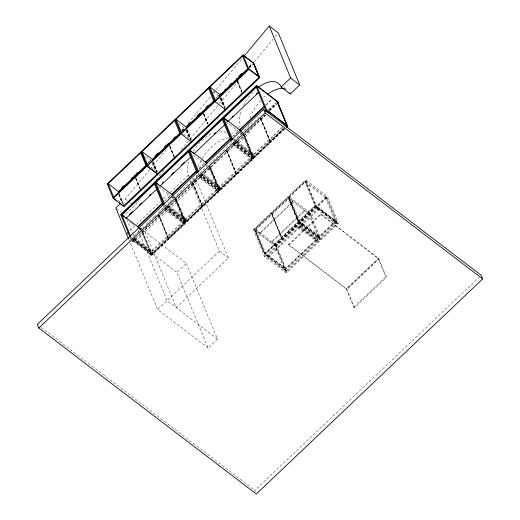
<?xml version="1.0" encoding="UTF-8"?>
<svg xmlns="http://www.w3.org/2000/svg" width="520" height="520" viewBox="0 0 520 520"><rect width="100%" height="100%" fill="white"/><g stroke="black" fill="none" stroke-linecap="round" stroke-linejoin="round"><path stroke-width="0.39" stroke-dasharray="2.6 1.95" d="M121.381 202.664L125.262 198.972L149.689 169.624M150.209 169L167.356 148.388M181.909 130.91L183.989 128.407M188.149 123.416L210.496 96.564M213.609 92.814L242.197 58.474M140.069 199.043L134.355 205.907L124.924 214.87M155.662 180.31L157.222 178.431M159.302 175.936L163.976 170.313M181.129 149.708L189.442 139.718M189.963 139.094L219.069 104.124M219.583 103.499L238.817 80.398M249.21 67.906L252.33 64.162M254.404 61.666L273.117 39.182M275.197 36.686L278.311 32.936M147.368 163.339L150.885 160.004M181.831 130.591L184.178 128.369M215.787 98.332L219.297 94.998M249.158 66.632L252.083 63.85M148.512 162.331L150.833 160.127M181.811 130.696L184.132 128.486M218.088 96.226L219.245 95.127M249.139 66.723L252.044 63.967M248.781 67.704L252.297 64.37M249.217 67.775L252.694 64.467M129.876 230.776L160.622 201.565M163.54 198.796L188.194 175.37A29.068 15.249 -52.7 0 1 189.085 160.082M231.276 134.433L236.373 129.597M238.635 127.445L240.331 125.834A29.068 15.249 -52.7 0 1 240.975 111.254M164.398 201.169L170.216 195.637L170.43 196.157L168.103 198.367M198.933 168.35L204.172 163.377L204.386 163.891M232.303 136.643L238.128 131.112L238.342 131.631L233.681 136.058M265.675 104.936L271.499 99.405M199.147 168.87L203.222 165.002M265.889 105.456L272.292 99.372M131.417 238.167L130.741 238.81L151.106 254.352L283.406 128.648M133.666 236.028L143.618 226.577M145.958 224.347L155.909 214.897M158.256 212.667L169.377 202.098M169.962 201.546L232.603 142.031M233.772 140.92L246.064 129.24M246.649 128.68L250.166 125.346M250.75 124.787L260.702 115.33M142.662 228.208L143.832 227.091M154.953 216.528L156.124 215.41M268.294 109.928L276.445 102.187M269.087 109.895L276.075 103.259M145.555 227.786L147.297 226.135M157.736 216.209L158.899 215.111L168.85 239.252L152.022 255.242L151.372 254.742L141.421 230.594M193.583 182.156L195.325 180.499M250.894 127.699L252.057 126.594M263.231 115.98L264.394 114.874M269.035 110.468L275.997 103.851M132.373 240.792L156.072 218.322M156.656 217.763L162.812 211.868M163.124 211.62L174.519 200.746M175.474 199.888L186.225 189.625M187.817 188.156L197.938 178.497M200.753 175.87L210.815 166.263M213.103 164.138L215.501 161.811M216.041 161.343L223.106 154.583M225.446 152.406L227.799 150.169M228.391 149.611L235.443 142.909M237.744 140.673L240.149 138.437M241.846 136.78L253.552 125.658M254.137 125.099L264.843 114.978M269.542 110.507L276.601 103.805M265.642 114.94L142.76 231.692L142.545 231.172M269.757 111.026L276.815 104.325M131.787 241.352L132.438 241.852L265.915 115.031M235.079 141.213L238.108 143.52L249.425 132.769A29.068 15.249 -52.7 0 1 248.514 128.928M282.243 127.114L149.357 253.37L150.189 255.392L150.839 255.892L286.072 127.406M282.9 127.615L150.007 253.87L150.839 255.892M150.189 255.392L283.66 128.577M151.372 254.742L168.194 238.758L158.243 214.611M175.877 198.978L185.828 223.125L169 239.109L168.35 238.608L185.172 222.625L175.221 198.478M192.855 182.845L202.806 206.993L185.978 222.983L185.322 222.482L202.15 206.492L192.198 182.351M209.827 166.719L219.785 190.866L202.956 206.85L202.3 206.349L219.128 190.365L209.177 166.218M226.805 150.585L236.756 174.733L219.934 190.723L219.278 190.222L236.106 174.233L226.155 150.085M243.783 134.459L253.734 158.607L236.912 174.59L236.256 174.089L253.084 158.106L243.126 133.959M260.761 118.326L270.712 142.474L253.883 158.457L253.233 157.963L270.056 141.973L260.104 117.826M284.791 129.097L270.861 142.331L270.212 141.83L284.135 128.602M132.86 240.786L151.32 254.872L284.206 128.609M186.316 263.387L217.516 339.085L208.084 348.049L176.885 272.35L186.316 263.387L143.078 230.393M208.084 348.049L157.749 309.641L219.394 251.069L191.9 184.366M253.377 229.613L305.74 179.862L327.411 196.397L338.494 223.288L286.13 273.039L264.459 256.497L253.377 229.613L275.048 246.149L286.13 273.039M254.364 229.469L276.042 246.012L286.884 272.324L265.213 255.781L254.364 229.469L305.221 181.155L326.898 197.691L337.74 224.003L316.069 207.461L305.221 181.155M254.482 229.489L271.303 213.499L271.96 214L281.911 238.147L265.083 254.131L264.433 253.63L254.482 229.489L255.132 229.983L265.083 254.131M271.453 213.356L288.281 197.373L288.938 197.867L298.889 222.014L282.061 238.004L281.411 237.504L271.453 213.356L272.11 213.857L282.061 238.004M315.868 205.888L299.039 221.871L298.382 221.37L288.431 197.223L305.26 181.239L305.916 181.74M196.482 179.296A29.068 15.249 -52.7 0 0 197.288 182.306L228.488 258.005L176.274 307.619L145.073 231.92M260.28 233.175L292.877 202.208L292.663 201.689L260.065 232.655L260.28 233.175L255.918 229.847L288.509 198.874L292.877 202.208M271.914 242.053L304.512 211.088L304.298 210.567L271.7 241.534L271.914 242.053L276.283 245.388L308.874 214.416L304.512 211.088M264.433 253.63L281.255 237.647L271.303 213.499M281.411 237.504L298.233 221.514L288.281 197.373M298.382 221.37L315.211 205.387L336.258 221.481L285.402 269.802L265.031 254.261L255.021 229.97L305.877 181.649L315.887 205.94L265.031 254.261M275.048 246.149L327.411 196.397M264.459 256.497L265.213 255.781M316.069 207.461L316.823 206.745L305.74 179.862M326.898 197.691L266.344 255.261L267.176 257.283L318.032 208.962L317.2 206.941M320.534 214.097L378.963 259.077L346.97 289.478L288.782 245.069L288.542 244.498L320.534 214.097L378.723 258.499L386.497 277.368L354.504 307.762L353.782 307.209L346.242 288.918L378.235 258.525L385.769 276.809L386.497 277.368M288.782 245.069L320.775 214.675M354.504 307.762L346.729 288.899L378.723 258.499M353.782 307.209L385.769 276.809M255.431 491.816L254.826 490.366L478.835 277.531M283.641 87.367L286.669 89.681M213.064 91.76L218.836 96.161M270.056 141.973L270.712 142.474M244.576 129.071L245.791 129.994M246.395 130.455L249.425 132.769M241.936 131.697L243.224 132.678M241.566 131.768L242.814 132.724M241.261 132.34L242.535 133.315M225.94 121.817L241.865 133.972M240.208 133.062L241.456 134.011M237.38 141.505L253.858 154.083L254.69 156.104L236.944 142.558L236.113 140.537M236.697 142.149L253.175 154.726L254.014 156.748L236.262 143.202L235.43 141.187M233.259 139.822L234.468 140.751M236.022 142.798L252.499 155.37L253.331 157.391L235.586 143.852L234.754 141.83M233.916 141.869L253.643 156.923L244.458 134.641M233.239 142.513L252.967 157.573M232.817 142.552L253.181 158.093L243.172 133.796M253.084 158.106L253.734 158.607M316.823 206.745L338.494 223.288M232.557 143.162L252.285 158.216M233.422 144.177L250.536 157.235L251.368 159.256L233.623 145.71L232.791 143.696M233.649 144.566L252.701 159.107L242.489 134.446M288.431 197.223L289.088 197.724L299.039 221.871M178.471 123.533L184.243 127.933M298.772 221.481L319.137 237.022M319.351 237.542L298.987 222.001L288.977 197.711L309.342 213.252L320.183 239.564L301.132 225.017L300.3 223.002M298.233 221.514L298.889 222.014M183.424 134.16L190.476 139.535M236.106 174.233L236.756 174.733M193.258 155.051L207.292 165.756M205.01 164.372L207.5 166.27M203.424 173.764L219.901 186.342L220.733 188.364L202.989 174.817L202.156 172.803M202.742 174.415L219.225 186.986L220.058 189.007L202.306 175.468L201.474 173.446M202.066 175.058L218.543 187.636L219.375 189.65L201.63 176.111L200.798 174.089M199.959 174.129L219.694 189.189L209.892 165.412M199.284 174.779L219.011 189.833M199.498 175.292L219.225 190.353L209.216 166.062M281.255 237.647L281.911 238.147M219.128 190.365L219.785 190.866M200.512 176.878L218.335 190.476M200.103 176.924L216.587 189.494L217.419 191.516L199.667 177.977L198.835 175.955M288.542 244.498L346.729 288.899M199.693 176.826L218.751 191.373L208.839 167.447M189.41 176.293L188.194 175.37L188.812 176.872M192.439 178.607L193.648 179.53M194.259 179.992L197.288 182.306L135.642 240.877L133.803 236.418M145.873 156.696L151.001 160.609M285.422 268.658L267.677 255.112L268.508 257.133L286.253 270.68M202.15 206.492L202.806 206.993M147.544 164.951L157.163 172.289M173.661 196.294L174.909 197.243M172.718 196.378L174.623 197.834M158.672 186.823L170.761 196.053M171.399 196.534L173.947 198.478M171.054 196.631L173.55 198.536M169.468 206.031L185.952 218.602L186.784 220.623L169.033 207.077L168.201 205.062M168.155 206.186L185.269 219.252L186.102 221.267L168.357 207.727L167.525 205.706M167.479 206.837L184.594 219.895M166.01 206.388L185.738 221.448L176.553 199.16M185.425 221.91L167.674 208.37L166.842 206.349M165.328 207.038L185.061 222.092M166.179 208.039L185.269 222.612L175.26 198.322M185.172 222.625L185.828 223.125M164.651 207.681L184.379 222.736M165.516 208.696L182.631 221.761L183.463 223.775L165.718 210.236L164.879 208.214M165.737 209.092L184.795 223.633L174.583 198.965M219.394 251.069L228.488 258.005M125.262 198.972L127.686 200.824M130.111 202.67L131.326 203.6M118.157 200.564L120.075 202.033M168.194 238.758L168.85 239.252M116.434 208.397L121.284 212.095M139.854 227.936L142.435 229.905M139.438 227.994L141.349 229.45M139.704 228.553L140.953 229.502M139.341 228.722L140.621 229.703M129.285 221.403L131.209 222.879M131.852 223.366L133.776 224.835M138.912 228.755L141.479 230.711M134.881 237.803L151.996 250.861L152.828 252.883L135.083 239.343M134.206 238.453L151.314 251.511L152.152 253.526L134.401 239.987L133.569 237.965M133.523 239.096L150.638 252.155L151.47 254.176L133.725 240.63L132.892 238.608M130.793 237.178L176.885 272.35M132.054 238.654L151.781 253.708L141.986 229.938M217.516 339.085L167.18 300.677L139.067 232.472M41.184 327.334L254.826 490.366M318.702 237.042L319.534 239.064M260.91 118.183L270.861 142.331M260.253 117.683L270.212 141.83M300.95 223.503L301.782 225.518M237.328 80.067L242.041 91.513M237.764 81.64L241.891 91.656M237.556 81.712L241.683 91.728M237.406 81.855L241.826 92.586M243.932 134.316L253.883 158.457M243.282 133.816L253.233 157.963M251.219 156.591L252.05 158.613M221.416 97.845L225.4 107.51M220.935 97.63L224.77 106.931M221.084 98.488L224.62 107.075M220.578 97.845L224.412 107.146M220.74 98.488L225.03 108.901M220.428 97.987L223.964 106.574M219.752 98.391L222.82 105.827M233.467 143.046L234.299 145.067M231.309 141.187L231.92 142.675M226.954 150.442L236.912 174.59M226.304 149.942L236.256 174.089M203.964 113.757L208.091 123.773M203.808 113.9L207.942 123.916M203.6 113.971L207.727 123.987M203.45 114.114L207.578 124.13M209.983 166.576L219.934 190.723M209.326 166.075L219.278 190.222M217.263 188.851L218.094 190.873M187.161 129.363L191.451 139.769M186.986 129.89L191.113 139.906M186.836 130.032L190.964 140.049M186.622 130.104L190.457 139.406M186.478 130.006L190.463 139.672M186.472 130.247L190.307 139.548M185.803 130.65L188.864 138.086M199.518 175.311L200.35 177.327M198.036 172.803L198.861 174.811M193.005 182.702L202.956 206.85M192.348 182.208L202.3 206.349M190.359 180.615L191.594 183.612M170.008 146.016L174.135 156.032M169.858 146.159L174.278 156.891M169.65 146.237L174.07 156.969M169.793 147.095L173.628 156.397M176.026 198.835L185.978 222.983M175.37 198.334L185.322 222.482M183.306 221.111L184.139 223.132M153.205 161.623L157.495 172.036M153.03 162.149L157.157 172.166M152.659 161.506L157.085 172.237M152.601 162.195L156.891 172.608M152.834 163.013L156.507 171.931M151.924 162.838L155.292 171.022M158.581 186.752L158.795 187.272M164.762 204.419L165.373 205.907M165.562 207.571L166.394 209.586M164.079 205.062L164.691 206.55M163.404 205.712L164.015 207.194M159.048 214.968L169 239.109M158.392 214.468L168.35 238.608M136.13 178.204L140.257 188.221M135.98 178.353L140.108 188.37M135.772 178.425L139.899 188.442M135.616 178.568L139.744 188.584M142.071 231.094L152.022 255.242M141.303 230.581L151.32 254.872M138.144 230.224L138.762 231.725M119.327 193.811L123.617 204.224M118.859 193.622L123.279 204.353M118.794 194.552L122.33 203.138M118.645 194.454L122.018 202.638M126.763 219.33L132.275 232.707M132.581 233.447L133.497 235.677M131.606 239.831L132.438 241.852M130.124 237.328L130.956 239.33M128.713 239.187L157.749 309.641M236.23 140.602A29.068 15.249 -52.7 0 1 238.108 143.52M196.319 177.606A29.068 15.249 -52.7 0 1 196.378 174.857M198.178 167.018A29.068 15.249 -52.7 0 1 201.11 160.524M202.3 158.457A29.068 15.249 -52.7 0 1 229.19 138.028M232.96 138.548A29.068 15.249 -52.7 0 1 235.125 139.653M248.443 126.731A29.068 15.249 -52.7 0 1 248.593 124.599M250.068 118.196A29.068 15.249 -52.7 0 1 260.793 100.438M263.4 97.773A29.068 15.249 -52.7 0 1 266.428 95.121M284.297 88.777A29.068 15.249 -52.7 0 1 286.585 89.681M193.213 151.522A29.068 15.249 -52.7 0 1 213.239 132.763M219.303 131.138A29.068 15.249 -52.7 0 1 226.655 133.204M243.399 105.502A29.068 15.249 -52.7 0 1 254.312 90.831M315.673 205.426L264.823 253.741L285.188 269.282L336.043 220.968L315.673 205.426M326.242 197.191L275.386 245.511L286.234 271.824L337.09 223.503L326.242 197.191M317.85 207.441L267 255.762L267.833 257.777L318.689 209.463L317.85 207.441M335.601 220.987L284.745 269.302L285.578 271.323L336.434 223.002L335.601 220.987M325.565 197.841L305.201 182.299L314.997 206.069L335.361 221.611L325.565 197.841M334.919 221.631L317.174 208.084L318.006 210.106L335.751 223.652L334.919 221.631M310.024 212.608L289.653 197.067L299.455 220.838L319.82 236.379L310.024 212.608M308.666 213.895L288.294 198.354L298.096 222.125L318.461 237.666L308.666 213.895M319.377 236.399L301.632 222.853L302.464 224.874L320.209 238.42L319.377 236.399M317.414 238.264L299.669 224.718L300.502 226.739L318.247 240.279L317.414 238.264M316.739 238.908L298.987 225.362L299.819 227.383L317.57 240.929L316.739 238.908M316.056 239.551L298.311 226.011L299.143 228.026L316.888 241.572L316.056 239.551M276.068 244.868L255.703 229.327L265.499 253.097L285.864 268.639L276.068 244.868"/><path stroke-width="0.78" d="M244.276 55.971L269.224 26L278.311 32.936L299.754 84.955L290.245 93.984L281.151 87.048A29.068 15.249 -52.7 0 0 257.959 87.698M242.996 54.912L107.257 183.879L113.204 198.302L123.461 206.128L259.2 77.162L253.253 62.738L242.996 54.912L248.944 69.336L259.2 77.162M107.471 184.399L243.211 55.425L253.468 63.252M122.194 187.258L123.37 186.141M136.247 173.908L137.417 172.796M155.487 155.623L157.833 153.4M164.853 146.725L166.03 145.613M188.272 124.475L190.028 122.805M197.054 116.129L199.979 113.353M206.421 107.231L208.175 105.567M229.833 84.981L231.595 83.317M239.207 76.082L242.131 73.3M121.674 187.831L123.994 185.627M131.541 178.464L133.276 176.806M135.752 174.46L137.488 172.803M154.973 156.195L158.451 152.887M164.834 146.822L168.317 143.513L168.909 144.944M173.686 138.411L175.428 136.76M187.187 125.587L190.086 122.831M197.626 115.667L200.531 112.912M205.9 107.802L208.806 105.047M219.98 94.432L221.136 93.327M224.62 90.019L225.784 88.92M229.84 85.059L231.582 83.408M238.7 76.648L242.177 73.34M118.313 191.666L146.412 164.97M152.191 159.477L180.291 132.782M186.147 127.218L214.247 100.523M219.511 95.517L248.196 68.263M113.204 198.302L248.944 69.336M120.27 203.717L115.83 207.935L128.401 238.44M259.753 77.675L259.096 77.175L253.201 62.861L253.858 63.362L259.753 77.675L242.931 93.659L242.275 93.158M120.939 215.04L256.757 85.995L278.577 102.648L278.363 102.128L256.542 85.481L120.724 214.519L129.818 236.581M154.427 183.944L121.836 214.916L126.198 218.244L157.047 188.936M188.383 151.684L155.785 182.65L160.154 185.984L191.003 156.669M222.339 119.424L189.742 150.391L194.103 153.725L224.952 124.41M256.288 87.165L223.697 118.131L228.059 121.466L258.908 92.151M129.474 214.409L132.386 211.64M139.373 205.004L141.7 202.794M149.266 195.605L151.015 193.947M162.266 183.255L163.43 182.143M171.581 174.401L173.908 172.192M181.474 165.002L184.386 162.234M214.266 133.848L215.43 132.743M231.92 117.072L233.083 115.966M256.367 93.847L257.53 92.736M126.549 233.942L128.31 232.264M281.151 87.048L290.661 78.013L269.224 26M162.649 202.826L137.625 226.603L139.081 228.078M196.606 170.567L171.574 194.344L173.036 195.812M230.555 138.3L205.53 162.084L206.993 163.553M264.511 106.041L239.486 129.825L240.942 131.294M137.833 227.123L162.864 203.346M171.789 194.864L196.82 171.087M205.744 162.604L230.769 138.821M239.701 130.345L264.147 107.114M263.673 109.31L37.316 324.382L38.812 328.016L256.328 494L482.684 278.928L481.188 275.294L263.673 109.31L265.174 112.944L482.684 278.928M265.382 110.884L266.552 109.772L286.923 125.307M265.596 111.403L266.767 110.285L287.69 126.341L286.526 127.445M38.812 328.016L265.174 112.944M290.661 78.013L299.754 84.955M258.986 76.641L248.729 68.816L112.99 197.782L116.838 200.72M242.125 93.301L242.775 93.802L225.953 109.791L225.297 109.291M220.194 94.867L209.937 87.041L215.456 100.431M227.221 120.465L223.483 117.611L232.667 139.899M227.936 121.01L241.3 131.209M208.319 125.424L208.975 125.918L225.797 109.934L214.988 101.595L209.047 87.172M208.169 125.567L208.826 126.061L191.997 142.051L191.341 141.55M186.238 127.127L175.981 119.301L181.5 132.691M190.151 150.352L191.438 151.333M192.647 152.25L206.778 163.033M174.363 157.684L175.019 158.184L191.847 142.194L181.038 133.855L175.091 119.431M174.213 157.827L174.869 158.327L158.041 174.311L157.391 173.81M152.282 159.393L142.031 151.567L147.544 164.951M157.339 173.94L147.082 166.114L141.135 151.691M156.195 182.611L158.119 184.073M160.03 185.536L172.12 194.76M140.484 189.872L141.141 190.372L157.97 174.382L147.154 166.042L141.213 151.619M140.335 190.014L140.992 190.515L124.163 206.499L123.513 205.998M118.404 191.581L108.153 183.755L113.666 197.139M119.398 202.677L123.461 206.128M124.163 216.339L121.622 214.396L130.806 236.678M126.074 217.796L138.866 227.558M287.69 126.341L277.739 102.2L277.082 101.699L287.034 125.847M277.121 101.537L287.131 125.827M285.825 124.833L286.656 126.848M285.168 124.332L286 126.347M267.423 110.786L268.255 112.808M256.542 85.481L267.599 112.307M256.074 86.645L265.876 110.416M242.535 56.075L248.047 69.459M236.373 78.852L236.964 80.282M236.223 78.995L236.815 80.425M225.03 108.901L225.244 109.421M227.844 120.945L228.059 121.466M222.8 118.261L231.68 139.802M222.125 118.905L231.004 140.446M208.578 88.335L214.097 101.719M202.423 111.111L203.014 112.541M202.274 111.254L203.158 113.399M193.889 153.205L194.103 153.725M189.527 149.87L198.712 172.159M188.851 150.52L197.73 172.061M188.169 151.164L197.047 172.705M174.623 120.595L180.141 133.978M168.467 143.37L169.058 144.8M159.939 185.464L160.154 185.984M155.571 182.136L164.45 203.678M154.895 182.78L163.774 204.321M154.213 183.424L163.098 204.964M140.745 152.782L146.263 166.166M134.589 175.558L135.18 176.995M134.44 175.702L135.031 177.138M125.983 217.724L126.198 218.244M289.608 92.703A29.068 15.249 -52.7 0 1 290.245 93.984M267.67 94.166A29.068 15.249 -52.7 0 1 284.297 88.777"/></g></svg>
